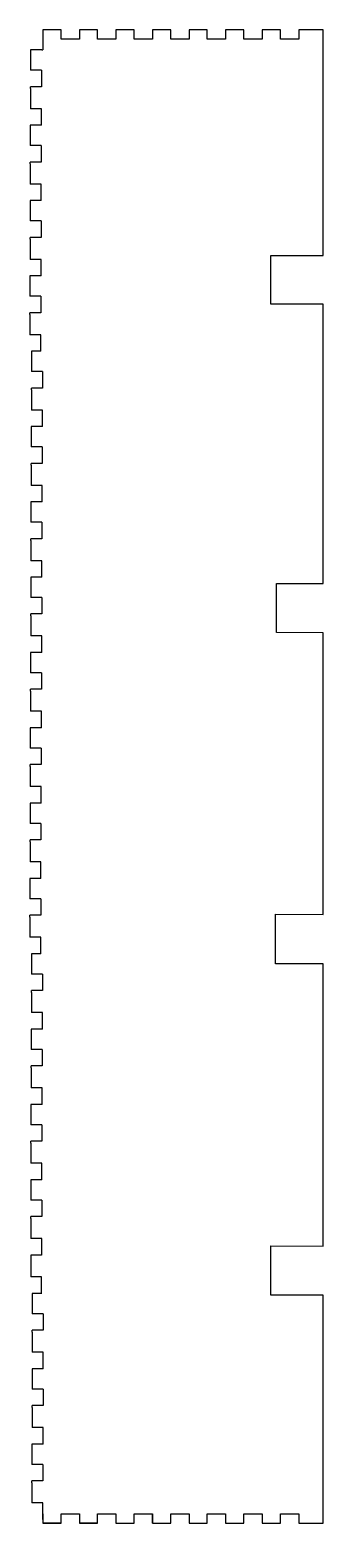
# Model space of a CAD drawing. Header units: inches. Extents: x 103 to 200, y 93 to 582.
import ezdxf

# ---------------------------------------------------------------- set-up
doc = ezdxf.new("R2010")
doc.units = ezdxf.units.IN
doc.header["$MEASUREMENT"] = 0
doc.layers.add('SIDE_outsideCutPath', color=7, linetype='Continuous')

msp = doc.modelspace()

# ---------------------------------------------------------------- linework, layer by layer
for p, q in [((113.67, 581.85), (107.67, 581.85)), ((107.67, 578.85), (107.67, 575.27)), ((125.67, 581.85), (119.67, 581.85)), ((103.64, 575.27), (103.64, 568.61)), ((106.12, 575.27), (103.64, 575.27)), ((106.72, 575.27), (106.12, 575.27)), ((107.32, 575.27), (106.72, 575.27)), ((107.32, 575.27), (107.67, 575.27)), ((104.24, 568.61), (103.64, 568.61)), ((104.84, 568.61), (104.24, 568.61)), ((107.25, 568.61), (107.25, 563.21)), ((107.25, 563.21), (103.64, 563.21)), ((103.64, 562.61), (103.64, 563.21)), ((103.64, 562.61), (103.64, 556.61)), ((103.64, 556.61), (103.64, 556.01)), ((107.25, 556.01), (103.64, 556.01)), ((103.57, 550.61), (103.57, 543.95)), ((106.04, 550.61), (103.57, 550.61)), ((106.64, 550.61), (106.04, 550.61)), ((107.24, 550.61), (106.64, 550.61)), ((104.17, 543.95), (103.57, 543.95)), ((104.77, 543.95), (104.17, 543.95)), ((107.17, 543.95), (107.17, 538.55)), ((107.17, 538.55), (103.57, 538.55)), ((103.57, 537.95), (103.57, 538.55)), ((103.57, 537.95), (103.57, 531.95)), ((103.57, 531.95), (103.57, 531.35)), ((107.17, 531.35), (103.57, 531.35)), ((103.49, 525.95), (103.49, 519.28)), ((105.97, 525.95), (103.49, 525.95)), ((106.57, 525.95), (105.97, 525.95)), ((107.17, 525.95), (106.57, 525.95)), ((104.09, 519.28), (103.49, 519.28)), ((104.69, 519.28), (104.09, 519.28)), ((107.09, 519.28), (107.09, 513.89)), ((107.09, 513.89), (103.49, 513.89)), ((103.49, 513.28), (103.49, 513.89)), ((103.49, 513.28), (103.49, 507.28)), ((103.49, 507.28), (103.49, 506.68)), ((107.09, 506.68), (103.49, 506.68)), ((103.42, 501.28), (103.42, 494.62)), ((105.89, 501.28), (103.42, 501.28)), ((106.49, 501.28), (105.89, 501.28)), ((107.09, 501.28), (106.49, 501.28)), ((104.02, 494.62), (103.42, 494.62)), ((104.62, 494.62), (104.02, 494.62)), ((107.02, 494.62), (107.02, 489.22)), ((107.02, 489.22), (103.42, 489.22)), ((103.42, 488.62), (103.42, 489.22)), ((103.42, 488.62), (103.42, 482.62)), ((103.42, 482.62), (103.42, 482.02)), ((107.02, 482.02), (103.42, 482.02)), ((103.94, 476.62), (103.94, 469.96)), ((106.42, 476.62), (103.94, 476.62)), ((107.02, 476.62), (106.42, 476.62)), ((104.54, 469.96), (103.94, 469.96)), ((105.14, 469.96), (104.54, 469.96)), ((107.54, 469.96), (107.54, 464.56)), ((107.54, 464.56), (103.94, 464.56)), ((103.94, 463.96), (103.94, 464.56)), ((103.94, 463.96), (103.94, 457.96)), ((103.94, 457.96), (103.94, 457.36)), ((107.54, 457.36), (103.94, 457.36)), ((103.87, 451.96), (103.87, 445.29)), ((106.34, 451.96), (103.87, 451.96)), ((106.94, 451.96), (106.34, 451.96)), ((107.54, 451.96), (106.94, 451.96)), ((104.47, 445.29), (103.87, 445.29)), ((105.07, 445.29), (104.47, 445.29)), ((107.47, 445.29), (107.47, 439.9)), ((107.47, 439.9), (103.87, 439.9)), ((103.87, 439.29), (103.87, 439.9)), ((103.87, 439.29), (103.87, 433.29)), ((103.87, 433.29), (103.87, 432.69)), ((107.47, 432.69), (103.87, 432.69)), ((103.79, 427.29), (103.79, 420.63)), ((106.27, 427.29), (103.79, 427.29)), ((106.87, 427.29), (106.27, 427.29)), ((107.47, 427.29), (106.87, 427.29)), ((104.39, 420.63), (103.79, 420.63)), ((104.99, 420.63), (104.39, 420.63)), ((107.39, 420.63), (107.39, 415.23)), ((107.39, 415.23), (103.79, 415.23)), ((103.79, 414.63), (103.79, 415.23)), ((103.79, 414.63), (103.79, 408.63)), ((103.79, 408.63), (103.79, 408.03)), ((107.39, 408.03), (103.79, 408.03)), ((103.72, 402.63), (103.72, 395.97)), ((106.19, 402.63), (103.72, 402.63)), ((106.79, 402.63), (106.19, 402.63)), ((107.39, 402.63), (106.79, 402.63)), ((104.32, 395.97), (103.72, 395.97)), ((104.92, 395.97), (104.32, 395.97)), ((107.32, 395.97), (107.32, 390.57)), ((107.32, 390.57), (103.72, 390.57)), ((103.72, 389.97), (103.72, 390.57)), ((103.72, 389.97), (103.72, 383.97)), ((103.72, 383.97), (103.72, 383.37)), ((107.32, 383.37), (103.72, 383.37)), ((103.63, 377.97), (103.63, 371.3)), ((106.11, 377.97), (103.63, 377.97)), ((106.71, 377.97), (106.11, 377.97)), ((107.31, 377.97), (106.71, 377.97)), ((104.23, 371.3), (103.63, 371.3)), ((104.83, 371.3), (104.23, 371.3)), ((107.24, 371.3), (107.24, 365.91)), ((107.24, 365.91), (103.63, 365.91)), ((103.63, 365.3), (103.63, 365.91)), ((103.63, 365.3), (103.63, 359.3)), ((103.63, 359.3), (103.63, 358.7)), ((107.24, 358.7), (103.63, 358.7)), ((103.56, 353.3), (103.56, 346.64)), ((106.03, 353.3), (103.56, 353.3)), ((106.63, 353.3), (106.03, 353.3)), ((107.23, 353.3), (106.63, 353.3)), ((104.16, 346.64), (103.56, 346.64)), ((104.76, 346.64), (104.16, 346.64)), ((107.16, 346.64), (107.16, 341.24)), ((107.16, 341.24), (103.56, 341.24)), ((103.56, 340.64), (103.56, 341.24)), ((103.56, 340.64), (103.56, 334.64)), ((103.56, 334.64), (103.56, 334.04)), ((107.16, 334.04), (103.56, 334.04)), ((103.48, 328.64), (103.48, 321.98)), ((105.96, 328.64), (103.48, 328.64)), ((106.56, 328.64), (105.96, 328.64)), ((107.16, 328.64), (106.56, 328.64)), ((104.08, 321.98), (103.48, 321.98)), ((104.68, 321.98), (104.08, 321.98)), ((107.08, 321.98), (107.08, 316.58)), ((107.08, 316.58), (103.48, 316.58)), ((103.48, 315.98), (103.48, 316.58)), ((103.48, 315.98), (103.48, 309.98)), ((103.48, 309.98), (103.48, 309.38)), ((107.08, 309.38), (103.48, 309.38)), ((103.41, 303.98), (103.41, 297.31)), ((105.88, 303.98), (103.41, 303.98)), ((106.48, 303.98), (105.88, 303.98)), ((107.08, 303.98), (106.48, 303.98)), ((104.01, 297.31), (103.41, 297.31)), ((104.61, 297.31), (104.01, 297.31)), ((107.01, 297.31), (107.01, 291.92)), ((107.01, 291.92), (103.41, 291.92)), ((103.41, 291.31), (103.41, 291.92)), ((103.41, 291.31), (103.41, 285.31)), ((103.41, 285.31), (103.41, 284.71)), ((107.01, 284.71), (103.41, 284.71)), ((103.93, 279.31), (103.93, 272.65)), ((106.41, 279.31), (103.93, 279.31)), ((107.01, 279.31), (106.41, 279.31)), ((104.53, 272.65), (103.93, 272.65)), ((105.13, 272.65), (104.53, 272.65)), ((107.53, 272.65), (107.53, 267.25)), ((107.53, 267.25), (103.93, 267.25)), ((103.93, 266.65), (103.93, 267.25)), ((103.93, 266.65), (103.93, 260.65)), ((103.93, 260.65), (103.93, 260.05)), ((107.53, 260.05), (103.93, 260.05)), ((103.86, 254.65), (103.86, 247.99)), ((106.33, 254.65), (103.86, 254.65)), ((106.93, 254.65), (106.33, 254.65)), ((107.53, 254.65), (106.93, 254.65)), ((104.46, 247.99), (103.86, 247.99)), ((105.06, 247.99), (104.46, 247.99)), ((107.46, 247.99), (107.46, 242.59)), ((107.46, 242.59), (103.86, 242.59)), ((103.86, 241.99), (103.86, 242.59)), ((103.86, 241.99), (103.86, 235.99)), ((103.86, 235.99), (103.86, 235.39)), ((107.46, 235.39), (103.86, 235.39)), ((103.78, 229.99), (103.78, 223.32)), ((106.26, 229.99), (103.78, 229.99)), ((106.86, 229.99), (106.26, 229.99)), ((107.46, 229.99), (106.86, 229.99)), ((104.38, 223.32), (103.78, 223.32)), ((104.98, 223.32), (104.38, 223.32)), ((107.38, 223.32), (107.38, 217.93)), ((107.38, 217.93), (103.78, 217.93)), ((103.78, 217.32), (103.78, 217.93)), ((103.78, 217.32), (103.78, 211.32)), ((103.78, 211.32), (103.78, 210.72)), ((107.38, 210.72), (103.78, 210.72)), ((103.71, 205.32), (103.71, 198.66)), ((106.18, 205.32), (103.71, 205.32)), ((106.78, 205.32), (106.18, 205.32)), ((107.38, 205.32), (106.78, 205.32)), ((104.31, 198.66), (103.71, 198.66)), ((104.91, 198.66), (104.31, 198.66)), ((107.31, 198.66), (107.31, 193.26)), ((107.31, 193.26), (103.71, 193.26)), ((103.71, 192.66), (103.71, 193.26)), ((103.71, 192.66), (103.71, 186.66)), ((103.71, 186.66), (103.71, 186.06)), ((107.31, 186.06), (103.71, 186.06)), ((107.3, 180.66), (103.7, 180.66)), ((103.7, 180.66), (103.7, 173.46)), ((107.3, 173.46), (103.7, 173.46)), ((104.23, 168.06), (104.23, 161.4)), ((106.71, 168.06), (104.23, 168.06)), ((107.31, 168.06), (106.71, 168.06)), ((104.83, 161.4), (104.23, 161.4)), ((105.43, 161.4), (104.83, 161.4)), ((107.83, 161.4), (107.83, 156)), ((107.83, 156), (104.23, 156)), ((104.23, 155.4), (104.23, 156)), ((104.23, 155.4), (104.23, 149.4)), ((104.23, 149.4), (104.23, 148.8)), ((107.83, 148.8), (104.23, 148.8)), ((104.15, 143.4), (104.15, 136.73)), ((106.63, 143.4), (104.15, 143.4)), ((107.23, 143.4), (106.63, 143.4)), ((107.83, 143.4), (107.23, 143.4)), ((104.75, 136.73), (104.15, 136.73)), ((105.35, 136.73), (104.75, 136.73)), ((107.75, 136.73), (107.75, 131.34)), ((107.75, 131.34), (104.15, 131.34)), ((104.15, 130.73), (104.15, 131.34)), ((104.15, 130.73), (104.15, 124.73)), ((104.15, 124.73), (104.15, 124.13)), ((107.75, 124.13), (104.15, 124.13)), ((104.08, 118.73), (104.08, 112.07)), ((106.55, 118.73), (104.08, 118.73)), ((107.15, 118.73), (106.55, 118.73)), ((107.75, 118.73), (107.15, 118.73)), ((104.68, 112.07), (104.08, 112.07)), ((105.28, 112.07), (104.68, 112.07)), ((107.68, 112.07), (107.68, 106.67)), ((107.68, 106.67), (104.08, 106.67)), ((104.08, 106.07), (104.08, 106.67)), ((104.08, 106.07), (104.08, 100.07)), ((104.08, 100.07), (104.08, 99.47)), ((107.68, 99.47), (104.08, 99.47)), ((113.67, 92.85), (107.67, 92.85)), ((125.67, 92.85), (119.67, 92.85))]:
    msp.add_line(p, q)
at = {"linetype": 'Continuous'}
for points in [[(199.71, 492.06), (182.49, 492.06), (182.49, 508.02), (199.71, 508.02)], [(199.71, 384.44), (184.34, 384.46), (184.34, 400.55), (199.71, 400.53)], [(199.71, 276.02), (184.01, 276.05), (184.01, 292.23), (199.71, 292.21)], [(199.71, 167.49), (182.5, 167.52), (182.5, 183.63), (199.71, 183.6)]]:
    msp.add_lwpolyline(points, dxfattribs=at)
at = {"layer": 'SIDE_outsideCutPath'}
for p, q in [((113.67, 581.85), (107.67, 581.85)), ((107.67, 581.85), (107.67, 578.85)), ((113.67, 578.85), (113.67, 581.85)), ((119.67, 578.85), (113.67, 578.85)), ((125.67, 581.85), (119.67, 581.85)), ((119.67, 581.85), (119.67, 578.85)), ((125.67, 578.85), (125.67, 581.85)), ((131.67, 578.85), (125.67, 578.85)), ((137.67, 581.85), (131.67, 581.85)), ((131.67, 581.85), (131.67, 578.85)), ((137.67, 578.85), (137.67, 581.85)), ((143.67, 578.85), (137.67, 578.85)), ((149.67, 581.85), (143.67, 581.85)), ((143.67, 581.85), (143.67, 578.85)), ((149.67, 578.85), (149.67, 581.85)), ((155.67, 578.85), (149.67, 578.85)), ((161.67, 581.85), (155.67, 581.85)), ((155.67, 581.85), (155.67, 578.85)), ((161.67, 578.85), (161.67, 581.85)), ((167.67, 578.85), (161.67, 578.85)), ((173.67, 581.85), (167.67, 581.85)), ((167.67, 581.85), (167.67, 578.85)), ((173.67, 578.85), (173.67, 581.85)), ((179.67, 578.85), (173.67, 578.85)), ((185.67, 581.85), (179.67, 581.85)), ((179.67, 581.85), (179.67, 578.85)), ((185.67, 578.85), (185.67, 581.85)), ((191.67, 578.85), (185.67, 578.85)), ((199.71, 581.85), (191.67, 581.85)), ((191.67, 581.85), (191.67, 578.85)), ((199.71, 508.02), (199.71, 581.85)), ((107.25, 568.61), (104.84, 568.61)), ((107.25, 550.61), (107.25, 556.01)), ((107.17, 543.95), (104.77, 543.95)), ((107.17, 525.95), (107.17, 531.35)), ((107.09, 519.28), (104.69, 519.28)), ((107.09, 501.28), (107.09, 506.68)), ((107.02, 494.62), (104.62, 494.62)), ((199.71, 400.53), (199.71, 492.06)), ((107.02, 476.62), (107.02, 482.02)), ((107.54, 469.96), (105.14, 469.96)), ((107.54, 451.96), (107.54, 457.36)), ((107.47, 445.29), (105.07, 445.29)), ((107.47, 427.29), (107.47, 432.69)), ((107.39, 420.63), (104.99, 420.63)), ((107.39, 402.63), (107.39, 408.03)), ((107.32, 395.97), (104.92, 395.97)), ((107.32, 377.97), (107.32, 383.37)), ((199.71, 292.21), (199.71, 384.44)), ((107.24, 371.3), (104.83, 371.3)), ((107.24, 353.3), (107.24, 358.7)), ((107.16, 346.64), (104.76, 346.64)), ((107.16, 328.64), (107.16, 334.04)), ((107.08, 321.98), (104.68, 321.98)), ((107.08, 303.98), (107.08, 309.38)), ((107.01, 297.31), (104.61, 297.31)), ((107.01, 279.31), (107.01, 284.71)), ((199.71, 183.6), (199.71, 276.02)), ((107.53, 272.65), (105.13, 272.65)), ((107.53, 254.65), (107.53, 260.05)), ((107.46, 247.99), (105.06, 247.99)), ((107.46, 229.99), (107.46, 235.39)), ((107.38, 223.32), (104.98, 223.32)), ((107.38, 205.32), (107.38, 210.72)), ((107.31, 198.66), (104.91, 198.66)), ((107.31, 180.66), (107.31, 186.06)), ((107.3, 168.06), (107.3, 173.46)), ((199.71, 92.85), (199.71, 167.49)), ((107.83, 161.4), (105.43, 161.4)), ((107.83, 143.4), (107.83, 148.8)), ((107.75, 136.73), (105.35, 136.73)), ((107.75, 118.73), (107.75, 124.13)), ((107.68, 112.07), (105.28, 112.07)), ((107.68, 94.07), (107.68, 99.47)), ((107.67, 95.85), (107.67, 92.85)), ((113.67, 92.85), (113.67, 95.85)), ((113.67, 95.85), (119.67, 95.85)), ((119.67, 95.85), (119.67, 92.85)), ((125.67, 92.85), (125.67, 95.85)), ((125.67, 95.85), (131.67, 95.85)), ((131.67, 95.85), (131.67, 92.85)), ((137.67, 92.85), (137.67, 95.85)), ((137.67, 95.85), (143.67, 95.85)), ((143.67, 95.85), (143.67, 92.85)), ((143.67, 92.85), (143.67, 95.85)), ((149.67, 92.85), (149.67, 95.85)), ((149.67, 95.85), (155.67, 95.85)), ((155.67, 95.85), (155.67, 92.85)), ((161.67, 92.85), (161.67, 95.85)), ((161.67, 95.85), (167.67, 95.85)), ((167.67, 95.85), (167.67, 92.85)), ((173.67, 92.85), (173.67, 95.85)), ((173.67, 95.85), (179.67, 95.85)), ((179.67, 95.85), (179.67, 92.85)), ((185.67, 92.85), (185.67, 95.85)), ((185.67, 95.85), (191.67, 95.85)), ((191.67, 95.85), (191.67, 92.85)), ((107.67, 92.85), (113.67, 92.85)), ((119.67, 92.85), (125.67, 92.85)), ((131.67, 92.85), (137.67, 92.85)), ((131.67, 92.85), (137.67, 92.85)), ((143.67, 92.85), (149.67, 92.85)), ((155.67, 92.85), (161.67, 92.85)), ((167.67, 92.85), (173.67, 92.85)), ((179.67, 92.85), (185.67, 92.85)), ((191.67, 92.85), (199.71, 92.85))]:
    msp.add_line(p, q, dxfattribs=at)

doc.saveas('drawing.dxf')
